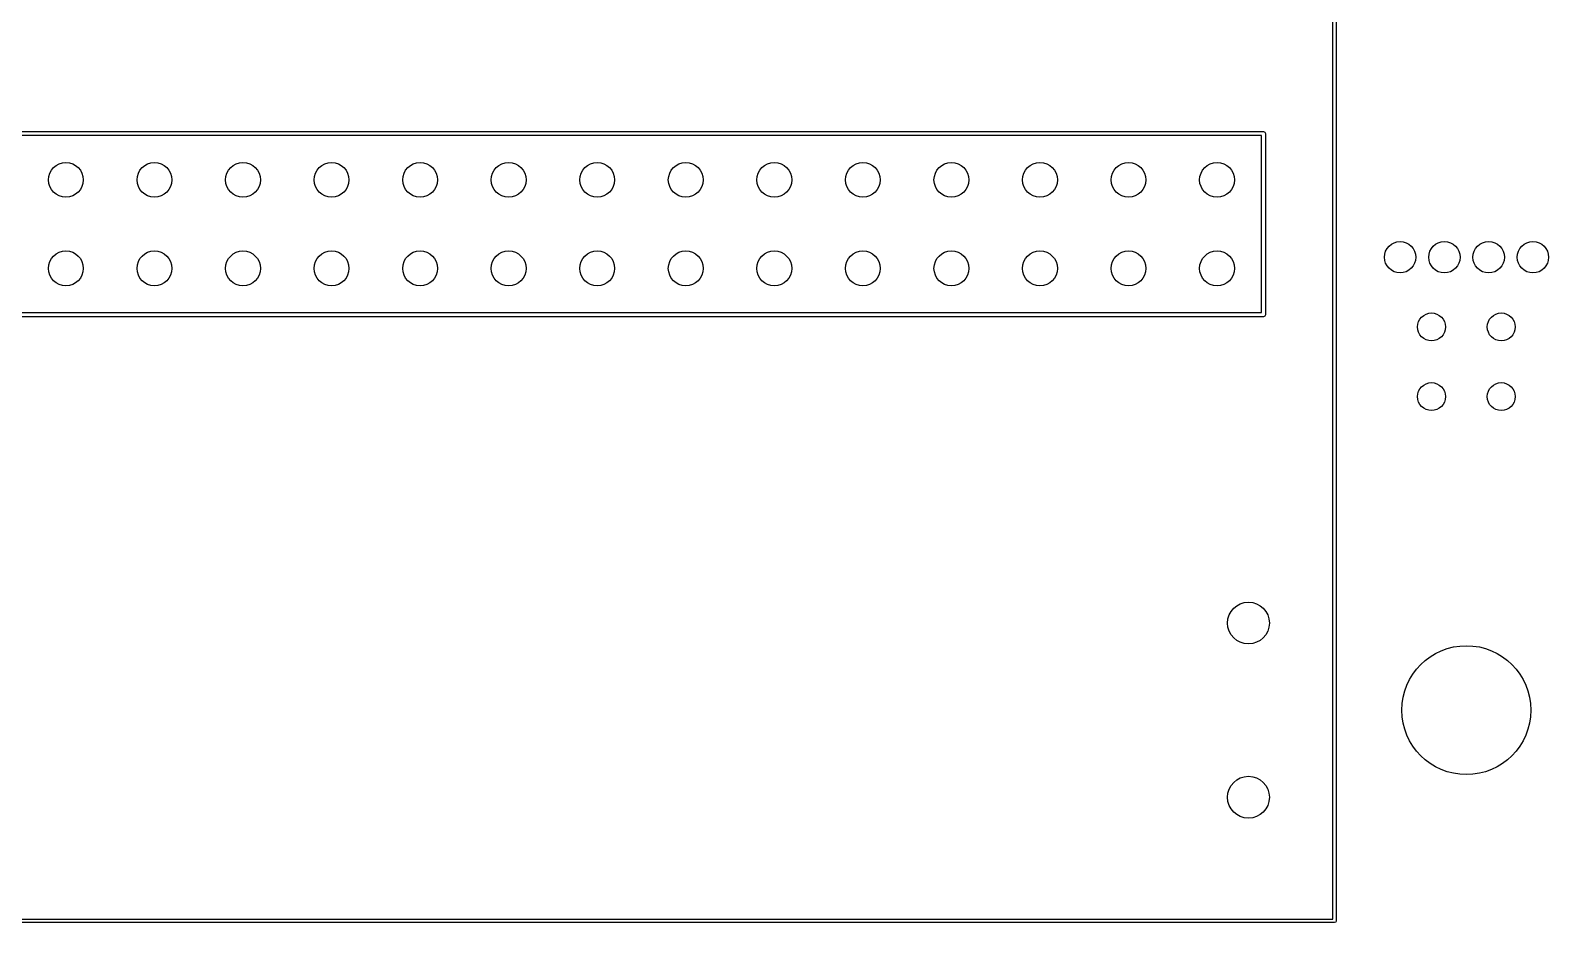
# Model space of a CAD drawing. Extents: x 0.83 to 7.45, y -4.93 to -0.82.
# Drawn here: x 2.512 to 4.227, y -4.925 to -3.917 of the extents above; entities that cross this region are included whole.
import ezdxf

# ---------------------------------------------------------------- set-up
doc = ezdxf.new("R2010")
doc.units = 0
doc.header["$MEASUREMENT"] = 0
doc.layers.add('BLACK', color=7, linetype='CONTINUOUS')

msp = doc.modelspace()

# ---------------------------------------------------------------- linework, layer by layer
at = {"layer": 'BLACK', "linetype": 'CONTINUOUS'}
for p, q in [((3.98307, -4.92126), (3.98307, -3.35039)), ((3.98701, -3.34843), (3.98701, -4.92323)), ((1.9, -4.0311), (3.90472, -4.0311)), ((3.90236, -4.03583), (1.90236, -4.03583)), ((3.90236, -4.23583), (3.90236, -4.03583)), ((3.90472, -4.0311), (3.90639, -4.03179)), ((3.90639, -4.03179), (3.90709, -4.03346)), ((3.90709, -4.03346), (3.90709, -4.23819)), ((3.90472, -4.24055), (2.00236, -4.24055)), ((2.00472, -4.23583), (3.90236, -4.23583)), ((3.90639, -4.23986), (3.90472, -4.24055)), ((3.90709, -4.23819), (3.90639, -4.23986)), ((3.98504, -4.9252), (1.81969, -4.9252)), ((1.82165, -4.92126), (3.98307, -4.92126)), ((3.98643, -4.92462), (3.98504, -4.9252)), ((3.98701, -4.92323), (3.98643, -4.92462))]:
    msp.add_line(p, q, dxfattribs=at)
at = {"layer": 'BLACK'}
for centre, radius in [((2.55236, -4.08583), 0.01969), ((2.65236, -4.08583), 0.01969), ((2.75236, -4.08583), 0.01969), ((2.85236, -4.08583), 0.01969), ((2.95236, -4.08583), 0.01969), ((3.05236, -4.08583), 0.01969), ((3.15236, -4.08583), 0.01969), ((3.25236, -4.08583), 0.01969), ((3.35236, -4.08583), 0.01969), ((3.45236, -4.08583), 0.01969), ((3.55236, -4.08583), 0.01969), ((3.65236, -4.08583), 0.01969), ((3.75236, -4.08583), 0.01969), ((3.85236, -4.08583), 0.01969), ((2.55236, -4.18583), 0.01969), ((2.65236, -4.18583), 0.01969), ((2.75236, -4.18583), 0.01969), ((2.85236, -4.18583), 0.01969), ((2.95236, -4.18583), 0.01969), ((3.05236, -4.18583), 0.01969), ((3.15236, -4.18583), 0.01969), ((3.25236, -4.18583), 0.01969), ((3.35236, -4.18583), 0.01969), ((3.45236, -4.18583), 0.01969), ((3.55236, -4.18583), 0.01969), ((3.65236, -4.18583), 0.01969), ((3.75236, -4.18583), 0.01969), ((3.85236, -4.18583), 0.01969), ((4.05906, -4.17323), 0.01772), ((4.10906, -4.17323), 0.01772), ((4.15906, -4.17323), 0.01772), ((4.20906, -4.17323), 0.01772), ((4.09449, -4.25197), 0.01575), ((4.17323, -4.25197), 0.01575), ((4.09449, -4.33071), 0.01575), ((4.17323, -4.33071), 0.01575), ((3.8878, -4.58661), 0.02362), ((4.13386, -4.68504), 0.07283), ((3.8878, -4.78346), 0.02362)]:
    msp.add_circle(centre, radius, dxfattribs=at)

doc.saveas('drawing.dxf')
